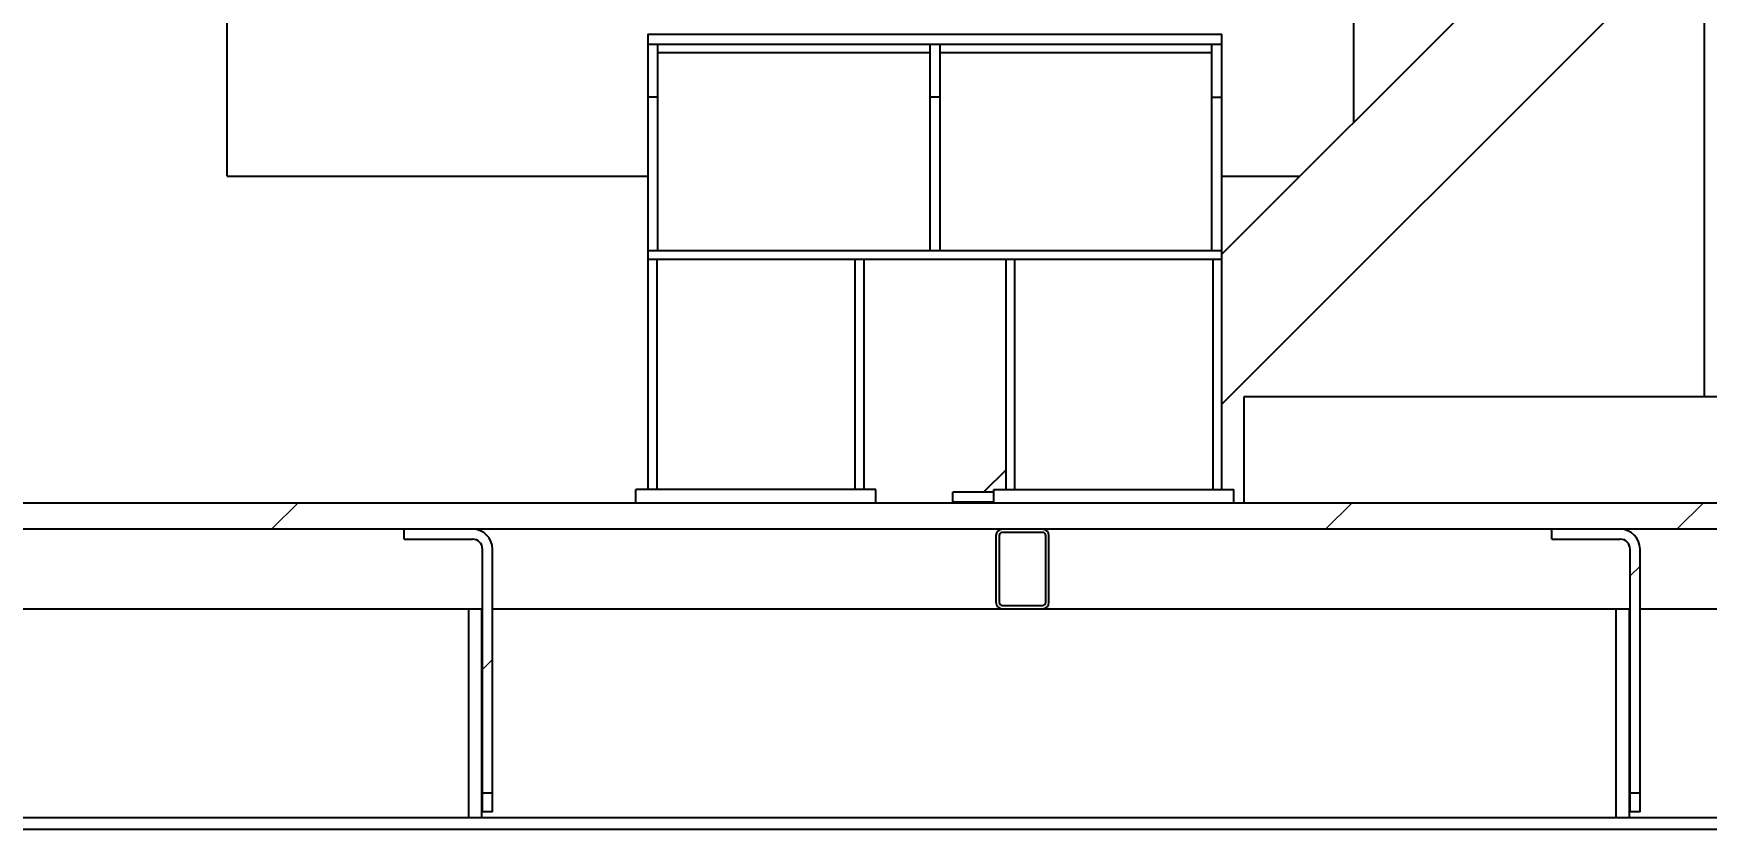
# Model space of a CAD drawing. Header units: millimetres. Extents: x 1293 to 41893, y 1011 to 26911.
# Drawn here: x 15979 to 17048, y 22000 to 22509 of the extents above; entities that cross this region are included whole.
import ezdxf

# ---------------------------------------------------------------- set-up
doc = ezdxf.new("R2010")
doc.units = ezdxf.units.MM
doc.header["$LTSCALE"] = 50
doc.layers.add('CAPA_1', color=7, linetype='Continuous')
doc.layers.add('STRUC', color=4, linetype='Continuous')
doc.styles.add('SLDTEXTSTYLE0', font='TXT', dxfattribs={"width": 0.75})
doc.dimstyles.new('SLDDIMSTYLE0', dxfattribs={"dimtxt": 100, "dimasz": 100, "dimexe": 0, "dimexo": 0.0625, "dimgap": 25, "dimtad": 2, "dimdec": 0, "dimlfac": 1.5, "dimrnd": 1e-09, "dimzin": 12, "dimdsep": 46, "dimtxsty": 'SLDTEXTSTYLE0', "dimsah": 1, "dimcen": 0.09, "dimadec": 0, "dimazin": 3, "dimtfac": 1, "dimtdec": 0, "dimtofl": 0, "dimtmove": 0, "dimatfit": 3, "dimfxl": 1, "dimfrac": 2, "dimtolj": 1, "dimtzin": 12, "dimarcsym": 0})

# ---------------------------------------------------------------- blocks, each defined once
blk = doc.blocks.new('_D_38')
at = {"layer": 'CAPA_1', "transparency": 16777216}
for p, q in [((16477.2, 22786.5), (14842.5, 22786.5)), ((14892.5, 22786.5), (14892.5, 22209.3)), ((15241.4, 22209.3), (14842.5, 22209.3))]:
    blk.add_line(p, q, dxfattribs=at)
for points in [[(14892.5, 22786.5), (14877.1, 22686.5), (14907.9, 22686.5)], [(14892.5, 22209.3), (14907.9, 22309.3), (14877.1, 22309.3)]]:
    blk.add_solid(points, dxfattribs=at)
at = {"layer": 'CAPA_1', "transparency": 16777216, "insert": (14763.6, 22387.1), "char_height": 100, "attachment_point": 1, "rotation": 90, "style": 'SLDTEXTSTYLE0'}
blk.add_mtext('866', dxfattribs=at)
blk = doc.blocks.new('_D_42')
at = {"layer": 'CAPA_1', "transparency": 16777216}
for p, q in [((16120.4, 23169.9), (14615.8, 23169.9)), ((14665.8, 23169.9), (14665.8, 22209.3)), ((15241.4, 22209.3), (14615.8, 22209.3))]:
    blk.add_line(p, q, dxfattribs=at)
for points in [[(14665.8, 23169.9), (14650.4, 23069.9), (14681.2, 23069.9)], [(14665.8, 22209.3), (14681.2, 22309.3), (14650.4, 22309.3)]]:
    blk.add_solid(points, dxfattribs=at)
at = {"layer": 'CAPA_1', "transparency": 16777216, "insert": (14536.9, 22541.8), "char_height": 100, "attachment_point": 1, "rotation": 90, "style": 'SLDTEXTSTYLE0'}
blk.add_mtext('1441', dxfattribs=at)

msp = doc.modelspace()

# ---------------------------------------------------------------- hatches: boundary and pattern name
at = {"layer": 'CAPA_1', "linetype": 'Continuous', "lineweight": 18}
h = msp.add_hatch(dxfattribs=at)
h.set_pattern_fill('ANSI34', color=256, scale=50, style=0)
h.paths.add_polyline_path([(17694.5229917, 22209.344899), (15304.9135076, 22209.344899), (15304.9135076, 22192.4115657), (17694.5229917, 22192.4115657)], flags=0)
h = msp.add_hatch(dxfattribs=at)
h.set_pattern_fill('ANSI32', color=256, scale=50, angle=3e-322, style=0)
edge = h.paths.add_edge_path(flags=0)
edge.add_line((16265.546841, 22023.5730521), (16271.896841, 22023.5730521))
edge.add_line((16271.896841, 22023.5730521), (16271.896841, 22179.7115657))
edge.add_arc((16259.196841, 22179.7115657), 12.7, 0, 90)
edge.add_line((16259.196841, 22192.4115657), (16215.546841, 22192.4115657))
edge.add_line((16215.546841, 22192.4115657), (16215.546841, 22186.0615657))
edge.add_line((16215.546841, 22186.0615657), (16259.196841, 22186.0615657))
edge.add_arc((16259.196841, 22179.7115657), 6.35, 0, 90, ccw=False)
edge.add_line((16265.546841, 22179.7115657), (16265.546841, 22023.5730521))
h = msp.add_hatch(dxfattribs=at)
h.set_pattern_fill('ANSI32', color=256, scale=50, angle=3e-322, style=0)
edge = h.paths.add_edge_path(flags=0)
edge.add_line((16597.6941743, 22141.6115657), (16623.432841, 22141.6115657))
edge.add_arc((16623.432841, 22145.6755657), 4.064, 270, 360)
edge.add_line((16627.496841, 22145.6755657), (16627.496841, 22188.3475657))
edge.add_arc((16623.432841, 22188.3475657), 4.064, 0, 90)
edge.add_line((16623.432841, 22192.4115657), (16597.6941743, 22192.4115657))
edge.add_arc((16597.6941743, 22188.3475657), 4.064, 90, 180)
edge.add_line((16593.6301743, 22188.3475657), (16593.6301743, 22145.6755657))
edge.add_arc((16597.6941743, 22145.6755657), 4.064, 180, 270)
edge = h.paths.add_edge_path(flags=0)
edge.add_arc((16597.6941743, 22145.6755657), 2.032, 180, 270, ccw=False)
edge.add_line((16595.6621743, 22145.6755657), (16595.6621743, 22188.3475657))
edge.add_arc((16597.6941743, 22188.3475657), 2.032, 90, 180, ccw=False)
edge.add_line((16597.6941743, 22190.3795657), (16623.432841, 22190.3795657))
edge.add_arc((16623.432841, 22188.3475657), 2.032, 0, 90, ccw=False)
edge.add_line((16625.464841, 22188.3475657), (16625.464841, 22145.6755657))
edge.add_arc((16623.432841, 22145.6755657), 2.032, 270, 360, ccw=False)
edge.add_line((16623.432841, 22143.6435657), (16597.6941743, 22143.6435657))
h = msp.add_hatch(dxfattribs=at)
h.set_pattern_fill('ANSI32', color=256, scale=50, angle=3e-322, style=0)
edge = h.paths.add_edge_path(flags=0)
edge.add_line((16998.8801743, 22023.5730521), (17005.2301743, 22023.5730521))
edge.add_line((17005.2301743, 22023.5730521), (17005.2301743, 22179.7115657))
edge.add_arc((16992.5301743, 22179.7115657), 12.7, 0, 90)
edge.add_line((16992.5301743, 22192.4115657), (16948.8801743, 22192.4115657))
edge.add_line((16948.8801743, 22192.4115657), (16948.8801743, 22186.0615657))
edge.add_line((16948.8801743, 22186.0615657), (16992.5301743, 22186.0615657))
edge.add_arc((16992.5301743, 22179.7115657), 6.35, 0, 90, ccw=False)
edge.add_line((16998.8801743, 22179.7115657), (16998.8801743, 22023.5730521))

# ---------------------------------------------------------------- linework, layer by layer
at = {"color": 7, "linetype": 'Continuous', "lineweight": 25}
for p, q in [((17046.2941743, 23556.548899), (17046.2941743, 22277.0622323)), ((17033.5941743, 22663.9235983), (16737.938841, 22368.268265)), ((17033.5941743, 22568.1341997), (16737.938841, 22272.4788664)), ((16102.3855076, 22418.078899), (16102.3855076, 22519.678899)), ((16822.3855076, 22452.7149317), (16822.3855076, 22519.678899)), ((16371.2721743, 22509.0122323), (16371.2721743, 22217.7955657)), ((16371.2721743, 22509.0122323), (16737.938841, 22509.0122323)), ((16737.938841, 22217.7955657), (16737.938841, 22509.0122323)), ((16371.2721743, 22502.6622323), (16737.938841, 22502.6622323)), ((16377.6221743, 22370.412899), (16377.6221743, 22502.6622323)), ((16551.442841, 22497.0742323), (16377.6221743, 22497.0742323)), ((16551.442841, 22502.6622323), (16551.442841, 22370.412899)), ((16557.792841, 22502.6622323), (16557.792841, 22370.412899)), ((16731.588841, 22497.0742323), (16557.792841, 22497.0742323)), ((16731.588841, 22370.412899), (16731.588841, 22502.6622323)), ((16377.6221743, 22468.7955657), (16371.2721743, 22468.7955657)), ((16557.792841, 22468.7955657), (16551.442841, 22468.7955657)), ((16731.588841, 22468.7955657), (16737.938841, 22468.7955657)), ((16102.3855076, 22418.078899), (16371.2721743, 22418.078899)), ((16737.938841, 22418.078899), (16787.749475, 22418.078899)), ((16737.938841, 22370.412899), (16371.2721743, 22370.412899)), ((16737.938841, 22364.824899), (16371.2721743, 22364.824899)), ((16376.8601743, 22364.824899), (16376.8601743, 22217.7955657)), ((16503.5215076, 22364.824899), (16503.5215076, 22217.7955657)), ((16509.1095076, 22364.824899), (16509.1095076, 22217.7955657)), ((16600.1015076, 22217.7955657), (16600.1015076, 22364.824899)), ((16605.6895076, 22217.7955657), (16605.6895076, 22364.824899)), ((16732.350841, 22217.7955657), (16732.350841, 22364.824899)), ((16600.1015076, 22230.4309317), (16585.7598796, 22216.0893036)), ((16363.5241743, 22209.344899), (16363.5241743, 22217.7955657)), ((16516.8575076, 22217.7955657), (16363.5241743, 22217.7955657)), ((16516.8575076, 22209.344899), (16516.8575076, 22217.7955657)), ((16592.3535076, 22217.7955657), (16745.686841, 22217.7955657)), ((16592.3535076, 22209.344899), (16592.3535076, 22217.7955657)), ((16745.686841, 22209.344899), (16745.686841, 22217.7955657)), ((15304.9135076, 22209.344899), (17694.5229917, 22209.344899)), ((16565.9879122, 22209.7393036), (16565.9879122, 22216.0893036)), ((16592.3535076, 22216.0893036), (16565.9879122, 22216.0893036)), ((16592.3535076, 22209.7393036), (16565.9879122, 22209.7393036)), ((17694.5229917, 22192.4115657), (15298.246841, 22192.4115657)), ((16215.546841, 22186.0615657), (16215.546841, 22192.4115657)), ((16215.546841, 22186.0615657), (16259.196841, 22186.0615657)), ((16593.6301743, 22188.3475657), (16593.6301743, 22145.6755657)), ((16595.6621743, 22188.3475657), (16595.6621743, 22145.6755657)), ((16623.432841, 22190.3795657), (16597.6941743, 22190.3795657)), ((16625.464841, 22145.6755657), (16625.464841, 22188.3475657)), ((16627.496841, 22145.6755657), (16627.496841, 22188.3475657)), ((16948.8801743, 22186.0615657), (16948.8801743, 22192.4115657)), ((16948.8801743, 22186.0615657), (16992.5301743, 22186.0615657)), ((16265.546841, 22011.6115657), (16265.546841, 22179.7115657)), ((16271.896841, 22011.6115657), (16271.896841, 22179.7115657)), ((16998.8801743, 22011.6115657), (16998.8801743, 22179.7115657)), ((17005.2301743, 22011.6115657), (17005.2301743, 22179.7115657)), ((16597.6941743, 22143.6435657), (16623.432841, 22143.6435657)), ((15538.5635076, 22141.6115657), (16265.546841, 22141.6115657)), ((16271.896841, 22141.6115657), (16998.8801743, 22141.6115657)), ((17005.2301743, 22141.6115657), (17694.5229917, 22141.6115657)), ((16271.896841, 22023.5730521), (16265.546841, 22023.5730521)), ((17005.2301743, 22023.5730521), (16998.8801743, 22023.5730521)), ((16271.896841, 22011.6115657), (16265.546841, 22011.6115657)), ((17005.2301743, 22011.6115657), (16998.8801743, 22011.6115657))]:
    msp.add_line(p, q, dxfattribs=at)
for centre, radius, start, end in [((16259.196841, 22179.7115657), 12.7, 0, 90), ((16259.196841, 22179.7115657), 6.35, 0, 90), ((16597.6941743, 22188.3475657), 4.064, 90, 180), ((16597.6941743, 22188.3475657), 2.032, 90, 180), ((16623.432841, 22188.3475657), 4.064, 0, 90), ((16623.432841, 22188.3475657), 2.032, 0, 90), ((16992.5301743, 22179.7115657), 12.7, 0, 90), ((16992.5301743, 22179.7115657), 6.35, 0, 90), ((16597.6941743, 22145.6755657), 4.064, 180, 270), ((16597.6941743, 22145.6755657), 2.032, 180, 270), ((16623.432841, 22145.6755657), 4.064, 270, 0), ((16623.432841, 22145.6755657), 2.032, 270, 0)]:
    msp.add_arc(centre, radius, start, end, dxfattribs=at)
at = {"layer": 'STRUC', "linetype": 'Continuous', "lineweight": 25}
for p, q in [((17565.360841, 22277.0622323), (16752.0275076, 22277.0622323)), ((16752.0275076, 22277.0622323), (16752.0275076, 22209.344899)), ((16256.696841, 22007.8222323), (16256.696841, 22141.6115657)), ((16265.1635076, 22007.8222323), (16265.1635076, 22141.6115657)), ((16990.0301743, 22007.8222323), (16990.0301743, 22141.6115657)), ((16998.496841, 22007.8222323), (16998.496841, 22141.6115657)), ((17694.5229917, 22007.8222323), (15291.2301743, 22007.8222323)), ((17694.5229917, 22000.3715657), (15291.896841, 22000.3715657))]:
    msp.add_line(p, q, dxfattribs=at)

# ---------------------------------------------------------------- dimensions: what is measured, and where the dimension line sits
at = {"layer": 'CAPA_1'}
for base, p1, picture, middle in [((14665.7806368, 22209.344899), (16183.896841, 23169.8655657), '_D_42', (14665.7806368, 22689.6052323)), ((14892.5177556, 22209.344899), (16540.7033271, 22786.5450815), '_D_38', (14892.5177556, 22497.9449903))]:
    dim = msp.add_linear_dim(base=base, p1=p1, p2=(15304.9135076, 22209.344899), angle=90, dimstyle='SLDDIMSTYLE0', dxfattribs=at)
    dim.commit()
    dim.dimension.update_dxf_attribs({"geometry": picture, "text_midpoint": middle, "dimtype": 160})

doc.saveas('drawing.dxf')
